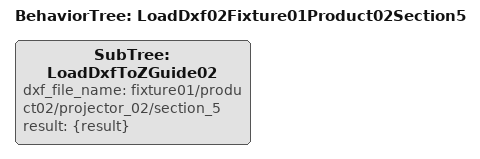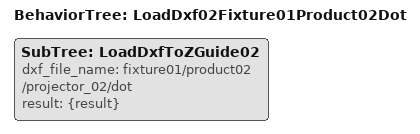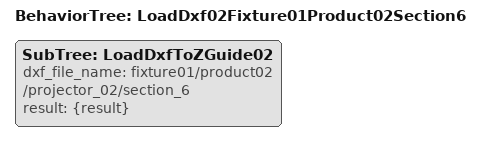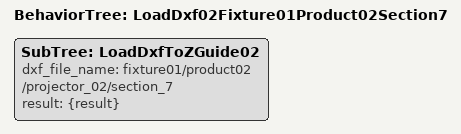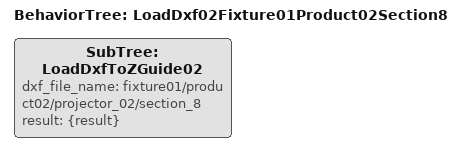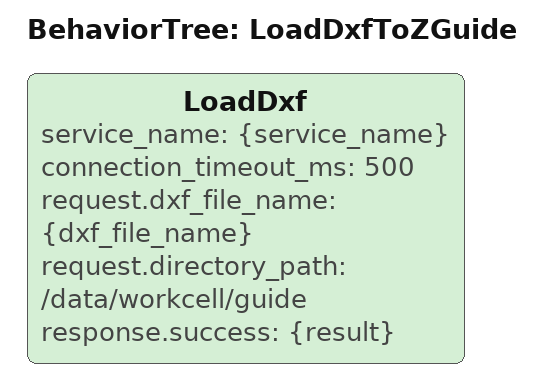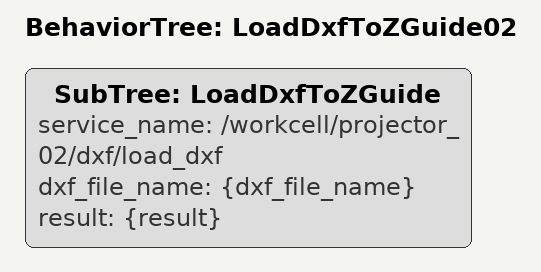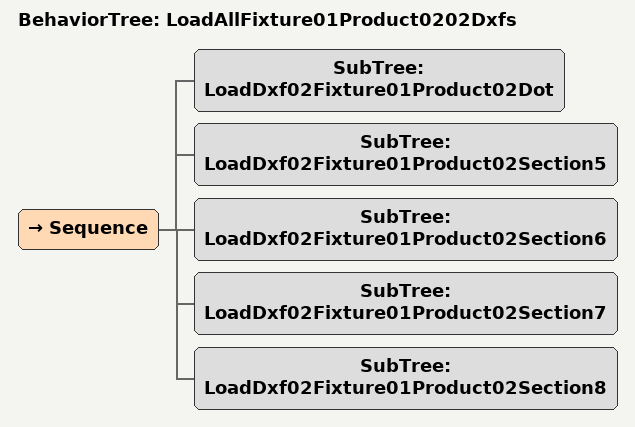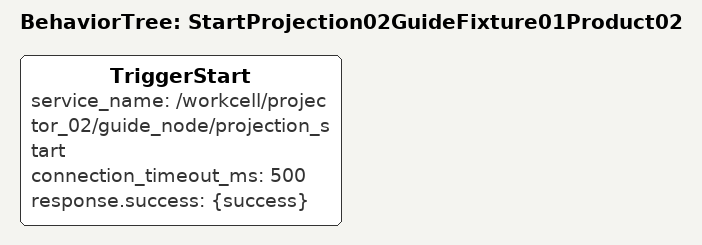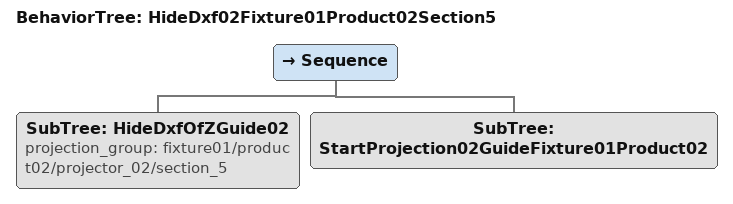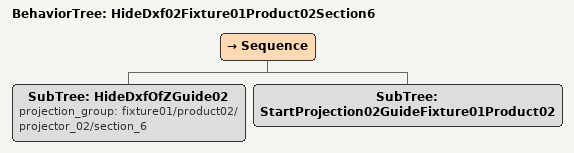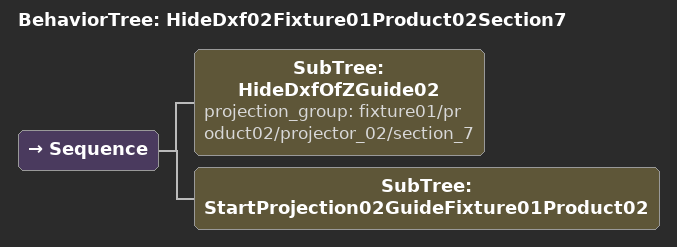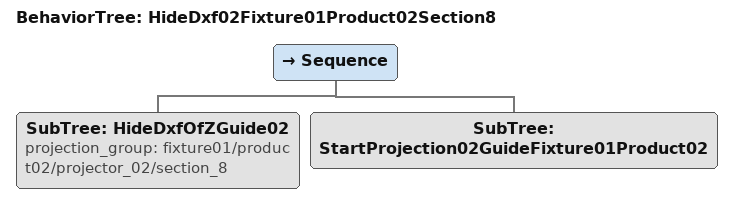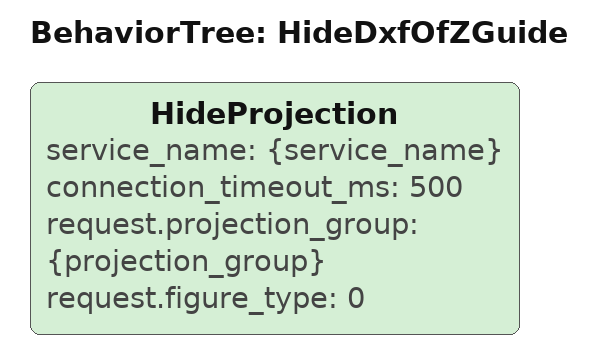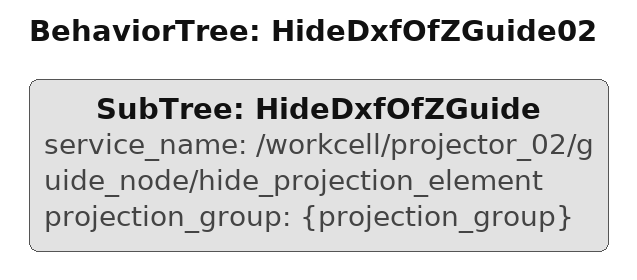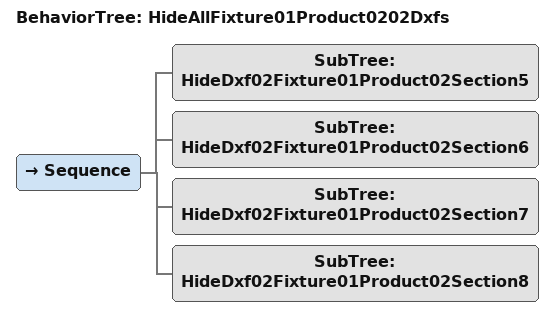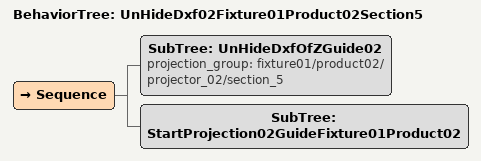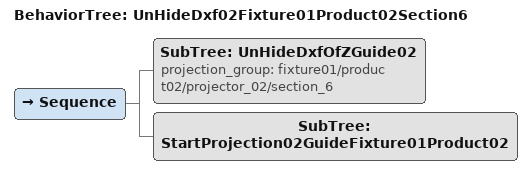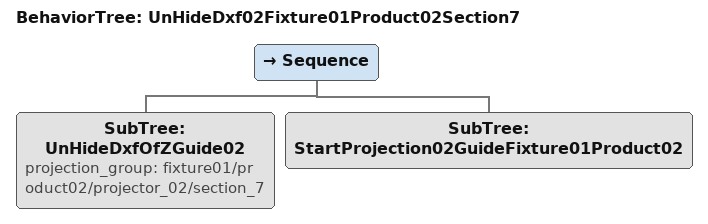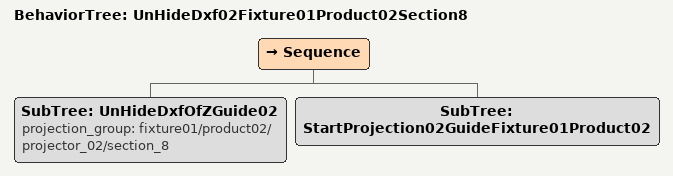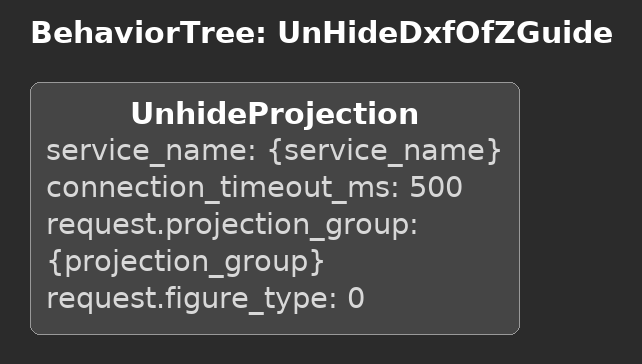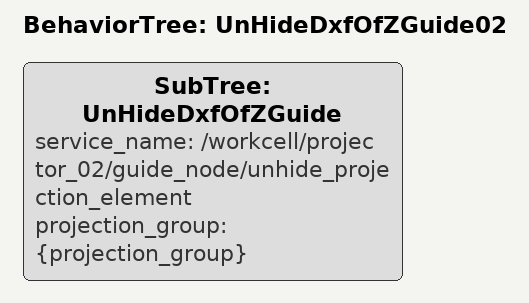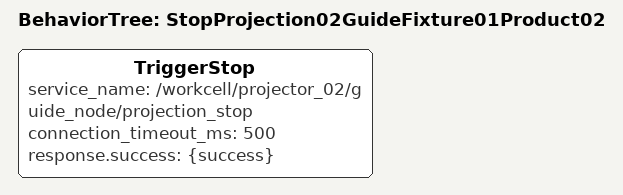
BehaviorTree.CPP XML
<root BTCPP_format="4" main_tree_to_execute="StartProjection02GuideFixture01Product02">

    <BehaviorTree ID="LoadDxf02Fixture01Product02Section5">
        <SubTree ID="LoadDxfToZGuide02"
            dxf_file_name="fixture01/product02/projector_02/section_5"
            result="{result}"
        />
    </BehaviorTree>
    <BehaviorTree ID="LoadDxf02Fixture01Product02Dot">
        <SubTree ID="LoadDxfToZGuide02"
            dxf_file_name="fixture01/product02/projector_02/dot"
            result="{result}"
        />
    </BehaviorTree>
    <BehaviorTree ID="LoadDxf02Fixture01Product02Section6">
        <SubTree ID="LoadDxfToZGuide02"
            dxf_file_name="fixture01/product02/projector_02/section_6"
            result="{result}"
        />
    </BehaviorTree>
    <BehaviorTree ID="LoadDxf02Fixture01Product02Section7">
        <SubTree ID="LoadDxfToZGuide02"
            dxf_file_name="fixture01/product02/projector_02/section_7"
            result="{result}"
        />
    </BehaviorTree>
    <BehaviorTree ID="LoadDxf02Fixture01Product02Section8">
        <SubTree ID="LoadDxfToZGuide02"
            dxf_file_name="fixture01/product02/projector_02/section_8"
            result="{result}"
        />
    </BehaviorTree>

    <BehaviorTree ID="LoadDxfToZGuide">
        <LoadDxf
            service_name="{service_name}"
            connection_timeout_ms="500"
            request.dxf_file_name="{dxf_file_name}"
            request.directory_path="/data/workcell/guide"
            response.success="{result}"
        />
    </BehaviorTree>
     <BehaviorTree ID="LoadDxfToZGuide02">

        <SubTree ID="LoadDxfToZGuide"
            service_name="/workcell/projector_02/dxf/load_dxf"
            dxf_file_name="{dxf_file_name}"
            result="{result}"
        />
    </BehaviorTree>

     <BehaviorTree ID="LoadAllFixture01Product0202Dxfs">
        <Sequence >
            <SubTree ID="LoadDxf02Fixture01Product02Dot"/>
            <SubTree ID="LoadDxf02Fixture01Product02Section5"/>
            <SubTree ID="LoadDxf02Fixture01Product02Section6"/>
            <SubTree ID="LoadDxf02Fixture01Product02Section7"/>
            <SubTree ID="LoadDxf02Fixture01Product02Section8"/>
        </Sequence >
    </BehaviorTree>

    <BehaviorTree ID="StartProjection02GuideFixture01Product02">
        <TriggerStart
            service_name="/workcell/projector_02/guide_node/projection_start"
            connection_timeout_ms="500"
            response.success="{success}"
        />
    </BehaviorTree>

     <BehaviorTree ID="HideDxf02Fixture01Product02Section5">
        <Sequence >
            <SubTree ID="HideDxfOfZGuide02"
                projection_group="fixture01/product02/projector_02/section_5"
            />
            <SubTree ID="StartProjection02GuideFixture01Product02"/>
        </Sequence >
     </BehaviorTree>
     <BehaviorTree ID="HideDxf02Fixture01Product02Section6">
        <Sequence >
            <SubTree ID="HideDxfOfZGuide02"
                projection_group="fixture01/product02/projector_02/section_6"
            />
            <SubTree ID="StartProjection02GuideFixture01Product02"/>
        </Sequence >
     </BehaviorTree>
     <BehaviorTree ID="HideDxf02Fixture01Product02Section7">
        <Sequence >
            <SubTree ID="HideDxfOfZGuide02"
                projection_group="fixture01/product02/projector_02/section_7"
            />
            <SubTree ID="StartProjection02GuideFixture01Product02"/>
        </Sequence >
     </BehaviorTree>
     <BehaviorTree ID="HideDxf02Fixture01Product02Section8">
        <Sequence >
            <SubTree ID="HideDxfOfZGuide02"
                projection_group="fixture01/product02/projector_02/section_8"
            />
            <SubTree ID="StartProjection02GuideFixture01Product02"/>
        </Sequence >
     </BehaviorTree>

     <BehaviorTree ID="HideDxfOfZGuide">
        <HideProjection
            service_name="{service_name}"
            connection_timeout_ms="500"
            request.projection_group="{projection_group}"
            request.figure_type = "0"
        />
    </BehaviorTree>
     <BehaviorTree ID="HideDxfOfZGuide02">
        <SubTree ID="HideDxfOfZGuide"
            service_name="/workcell/projector_02/guide_node/hide_projection_element"
            projection_group="{projection_group}"
        />
    </BehaviorTree>

    <BehaviorTree ID="HideAllFixture01Product0202Dxfs">
        <Sequence >
            <SubTree ID="HideDxf02Fixture01Product02Section5"/>
            <SubTree ID="HideDxf02Fixture01Product02Section6"/>
            <SubTree ID="HideDxf02Fixture01Product02Section7"/>
            <SubTree ID="HideDxf02Fixture01Product02Section8"/>
        </Sequence >
    </BehaviorTree>

     <BehaviorTree ID="UnHideDxf02Fixture01Product02Section5">
        <Sequence >
            <SubTree ID="UnHideDxfOfZGuide02"
                projection_group="fixture01/product02/projector_02/section_5"
            />
            <SubTree ID="StartProjection02GuideFixture01Product02"/>
         </Sequence >
     </BehaviorTree>
     <BehaviorTree ID="UnHideDxf02Fixture01Product02Section6">
        <Sequence >
            <SubTree ID="UnHideDxfOfZGuide02"
                projection_group="fixture01/product02/projector_02/section_6"
            />
            <SubTree ID="StartProjection02GuideFixture01Product02"/>
        </Sequence >
     </BehaviorTree>
     <BehaviorTree ID="UnHideDxf02Fixture01Product02Section7">
        <Sequence >
            <SubTree ID="UnHideDxfOfZGuide02"
                projection_group="fixture01/product02/projector_02/section_7"
            />
            <SubTree ID="StartProjection02GuideFixture01Product02"/>
        </Sequence >
     </BehaviorTree>
     <BehaviorTree ID="UnHideDxf02Fixture01Product02Section8">
        <Sequence >
            <SubTree ID="UnHideDxfOfZGuide02"
                projection_group="fixture01/product02/projector_02/section_8"
            />
            <SubTree ID="StartProjection02GuideFixture01Product02"/>
        </Sequence >
     </BehaviorTree>

     <BehaviorTree ID="UnHideDxfOfZGuide">
        <UnhideProjection
            service_name="{service_name}"
            connection_timeout_ms="500"
            request.projection_group="{projection_group}"
            request.figure_type = "0"
        />
    </BehaviorTree>
     <BehaviorTree ID="UnHideDxfOfZGuide02">
        <SubTree ID="UnHideDxfOfZGuide"
            service_name="/workcell/projector_02/guide_node/unhide_projection_element"
            projection_group="{projection_group}"
        />
    </BehaviorTree>

     <BehaviorTree ID="StopProjection02GuideFixture01Product02">
         <TriggerStop
             service_name="/workcell/projector_02/guide_node/projection_stop"
             connection_timeout_ms="500"
             response.success="{success}"
         />
     </BehaviorTree>

</root>
